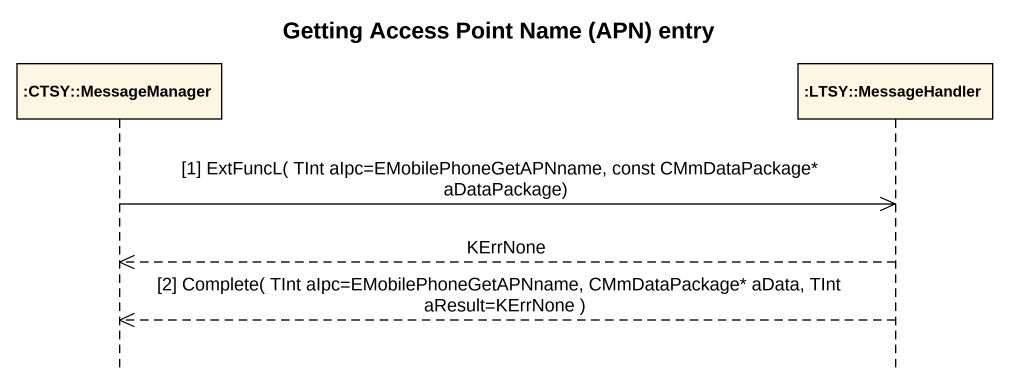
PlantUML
@startuml
title Getting Access Point Name (APN) entry
hide footbox
participant ":CTSY::MessageManager" as CTSY_MessageManager
participant ":LTSY::MessageHandler" as LTSY_MessageHandler

CTSY_MessageManager ->> LTSY_MessageHandler : [1] ExtFuncL( TInt aIpc=EMobilePhoneGetAPNname, const CMmDataPackage* aDataPackage)
LTSY_MessageHandler -->> CTSY_MessageManager : KErrNone
LTSY_MessageHandler -->> CTSY_MessageManager : [2] Complete( TInt aIpc=EMobilePhoneGetAPNname, CMmDataPackage* aData, TInt aResult=KErrNone )
@enduml
